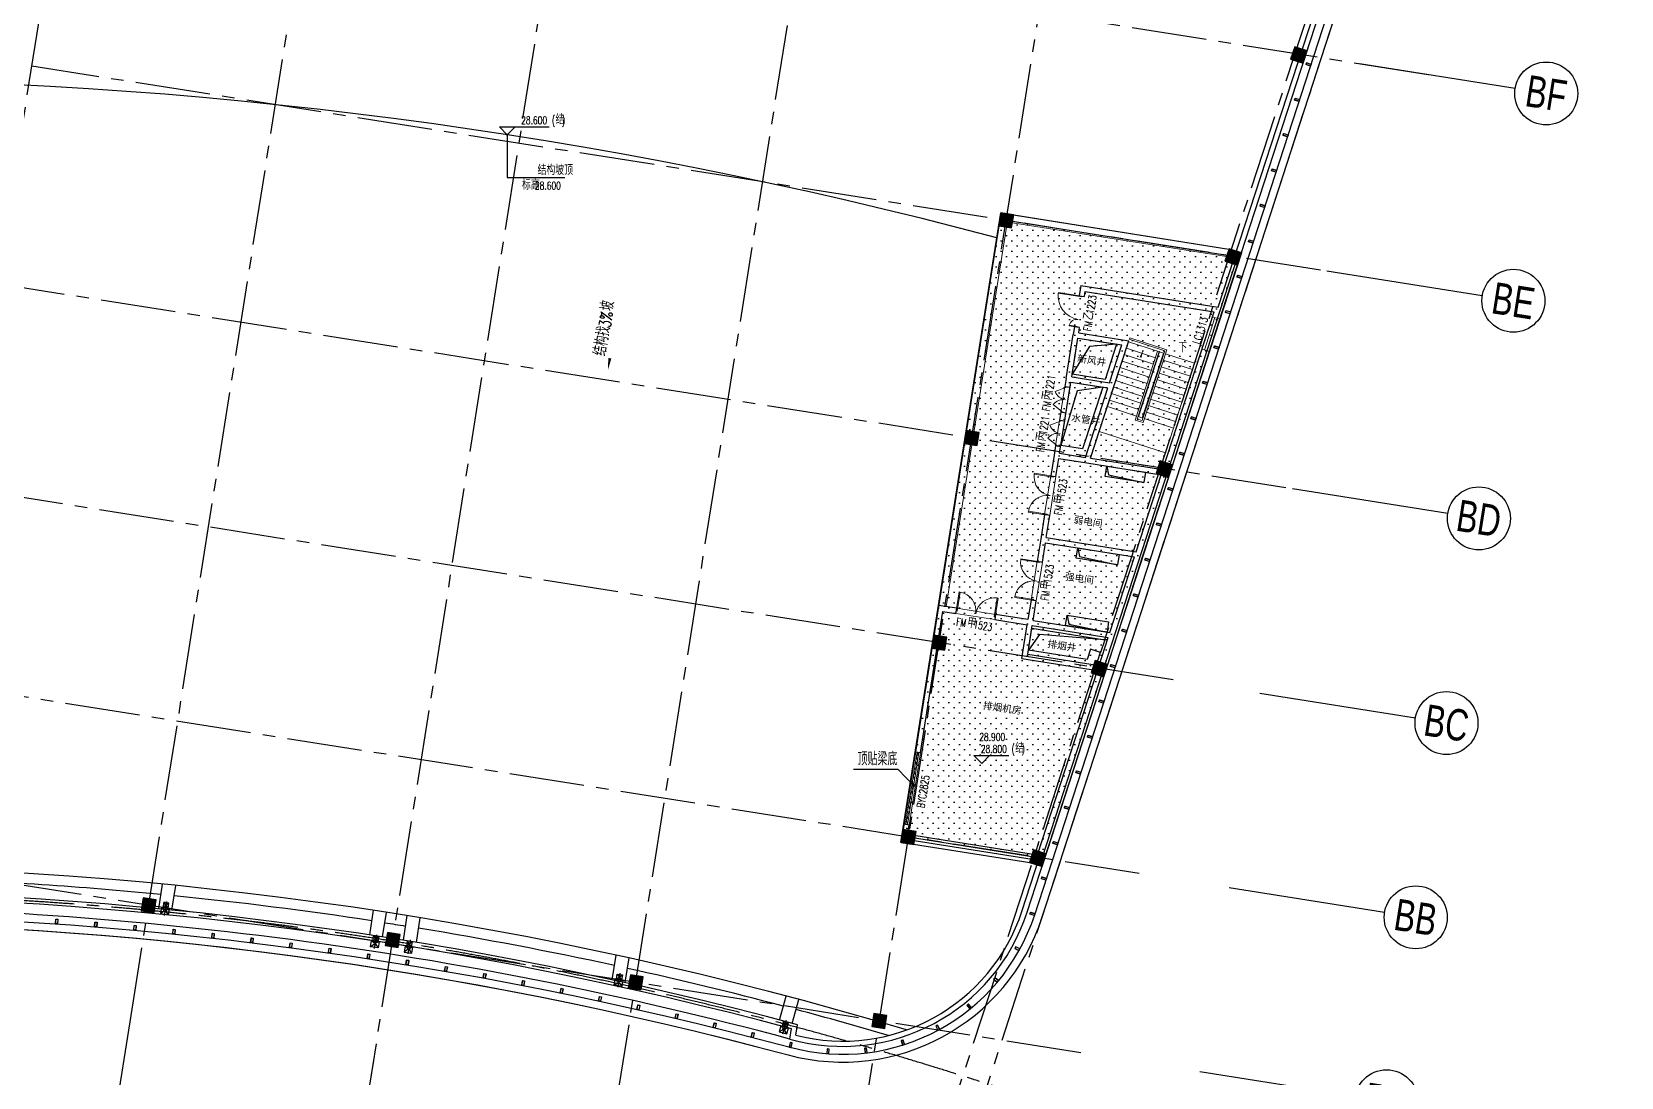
# Model space of a CAD drawing. Extents: x 162590 to 1345090, y -237084 to 1504616.
# Drawn here: x 1229684 to 1290266, y 117606 to 157463 of the extents above; entities that cross this region are included whole.
import ezdxf
from ezdxf.enums import TextEntityAlignment as Align

# ---------------------------------------------------------------- set-up
doc = ezdxf.new("R2010")
doc.units = 0
doc.linetypes.add('CENTER2', pattern=[28.575, 19.05, -3.175, 3.175, -3.175])
doc.layers.get('0').update_dxf_attribs({"color": 8})
doc.layers.get('Defpoints').update_dxf_attribs({"color": 8})
for name, color, linetype in [('#幕墙线-平面', 8, 'Continuous'), ('#标注', 8, 'Continuous'), ('#轴线', 8, 'CENTER2'), ('A-FLOR', 8, 'Continuous'), ('A-FLOR-PIPE', 8, 'Continuous'), ('A-FLOR-SPCL', 8, 'Continuous'), ('A-FLOR-UNDR', 8, 'Continuous'), ('A-Hole', 8, 'Continuous'), ('A-ROOF', 8, 'Continuous'), ('COLUMN', 8, 'Continuous'), ('DIM_LEAD', 8, 'Continuous'), ('DOOR_FIRE_TEXT', 8, 'Continuous'), ('PUB_HATCH', 8, 'Continuous'), ('WALL', 8, 'Continuous'), ('WINDOW_TEXT', 8, 'Continuous'), ('xx', 8, 'Continuous'), ('建-填充', 8, 'Continuous'), ('数据中心-平面图+剖面图-20230806$0$DIM_ELEV', 8, 'Continuous'), ('数据中心-平面图+剖面图-20230806$0$PUB_TEXT', 8, 'Continuous')]:
    doc.layers.add(name, color=color, linetype=linetype)
for name, color, linetype, lineweight in [('DIM_SYMB', 8, 'Continuous', 5), ('DOOR_FIRE', 8, 'Continuous', 13), ('PUB_TEXT', 8, 'Continuous', 5), ('STAIR', 8, 'Continuous', 9), ('WINDOW', 8, 'Continuous', 13)]:
    doc.layers.add(name, color=color, linetype=linetype, lineweight=lineweight)
doc.styles.add('_TCH_DIM', font='SIMPLEX', dxfattribs={"bigfont": 'GBCBIG'})
doc.styles.add('_TCH_WINDOW', font='SIMPLEX', dxfattribs={"height": 3.5, "bigfont": 'GBCBIG'})
doc.styles.add('JHZX', font='jrs.shx', dxfattribs={"width": 0.6, "bigfont": 'jhz.shx'})
doc.styles.get("Standard").update_dxf_attribs({"font": 'arial.ttf'})
doc.styles.add('数据中心-平面图+剖面图-20230806$0$_TCH_DIM', font='SIMPLEX', dxfattribs={"bigfont": 'GBCBIG'})
doc.dimstyles.new('JZBZ-300', dxfattribs={"dimscale": 300, "dimtxt": 3, "dimasz": 1.5, "dimexe": 1, "dimexo": 1, "dimgap": 0.5, "dimtad": 1, "dimdec": 0, "dimdsep": 46, "dimtxsty": 'JHZX', "dimblk1": 'ARCHTICK', "dimblk2": 'ARCHTICK', "dimsah": 1, "dimcen": 0, "dimclrd": 1, "dimclre": 1, "dimclrt": 2, "dimadec": 3, "dimazin": 2, "dimtfac": 1, "dimtdec": 0, "dimtix": 1, "dimtmove": 0, "dimatfit": 3, "dimfxl": 1, "dimtolj": 1, "dimlwd": -1, "dimlwe": -1, "dimarcsym": 1})

# ---------------------------------------------------------------- blocks, each defined once
blk = doc.blocks.new('ysd-w')
at = {"layer": 'A-FLOR-PIPE'}
blk.add_circle((0, 190), 50, dxfattribs=at)
at = {"layer": 'A-FLOR-SPCL'}
for p, q in [((-150, 340), (-35, 225)), ((-150, 100), (-43, 164)), ((35, 225), (150, 340)), ((150, 100), (43, 164))]:
    blk.add_line(p, q, dxfattribs=at)
at = {"layer": 'A-FLOR-SPCL', "ltscale": 0.2}
for p, q in [((-100, 100), (100, -100)), ((-100, -100), (100, 100)), ((0, -150), (0, 390))]:
    blk.add_line(p, q, dxfattribs=at)
at = {"layer": 'A-FLOR-SPCL'}
for points in [[(-150, 100), (150, 100), (150, 340), (-150, 340)], [(-100, -100), (100, -100), (100, 100), (-100, 100)]]:
    blk.add_lwpolyline(points, close=True, dxfattribs=at)
blk = doc.blocks.new('rain-4F')
at = {"layer": 'A-FLOR-PIPE'}
for p, q in [((14346, 148107), (14495, 149047)), ((14844, 148058), (14993, 148998)), ((22389, 147109), (22537, 148049)), ((22882, 147031), (23031, 147969)), ((23673, 146905), (23821, 147844)), ((24166, 146827), (24315, 147767)), ((31635, 145398), (31784, 146338)), ((32124, 145291), (32273, 146231)), ((38013, 143863), (38258, 144781)), ((38496, 143734), (38741, 144652))]:
    blk.add_line(p, q, dxfattribs=at)
for centre, radius, start, end in [((0, 0), 179750, 75.07659, 104.92341), ((0, 0), 149750, 73.37159, 106.52604), ((0, 0), 149350, 84.4548, 87.94903), ((0, 0), 149350, 81.34527, 84.26265), ((56238, 355074), 210150, 260.89094, 261.10906), ((0, 0), 149350, 77.73735, 80.65473), ((0, 0), 149350, 75.19847, 77.5452), ((0, 0), 149350, 73.60357, 75.00665)]:
    blk.add_arc(centre, radius, start, end, dxfattribs=at)
at = {"layer": 'DIM_LEAD'}
for p, q in [((27631, 177614), (27631, 175982)), ((27631, 175982), (29831, 175982))]:
    blk.add_line(p, q, dxfattribs=at)
at = {"layer": 'DIM_LEAD', "const_width": 40}
blk.add_lwpolyline([(27631, 177634, 1), (27631, 177594, 1)], format="xyb", close=True, dxfattribs=at)
at = {"layer": 'DIM_SYMB'}
blk.add_lwpolyline([(31946, 171656, 0, 0, 0), (31471, 168653, 0, 120, 0), (31541, 169098, 0, 0, 0)], format="xyseb", dxfattribs=at)
at = {"layer": '数据中心-平面图+剖面图-20230806$0$DIM_ELEV'}
for p, q in [((27631, 177614), (27331, 177914)), ((27331, 177914), (29231, 177914)), ((27631, 177614), (27931, 177914))]:
    blk.add_line(p, q, dxfattribs=at)
at = {"layer": 'A-FLOR-PIPE'}
for p, rotation in [((14620, 148238), 170.9999999998832), ((23904, 146768), 170.9999999999916), ((38229, 143702), 165.1022248236155)]:
    blk.add_blockref('ysd-w', p, dxfattribs=dict(at, rotation=rotation))
at = {"layer": 'A-FLOR-PIPE', "xscale": -1.000000000000002, "rotation": 171.0000000001265}
for p in [(22620, 146971), (31904, 145501)]:
    blk.add_blockref('ysd-w', p, dxfattribs=at)
at = {"layer": 'PUB_TEXT', "style": '_TCH_DIM'}
for s, p in [('结构坡顶', (28787, 176087)), ('标高', (28194, 175527))]:
    blk.add_text(s, height=337.6, dxfattribs=at).set_placement(p)
at = {"layer": 'PUB_TEXT', "style": '_TCH_DIM', "width": 0.705882}
blk.add_text('28.600', height=297.5, dxfattribs=at).set_placement((28686, 175527))
at = {"layer": 'PUB_TEXT', "style": '_TCH_DIM'}
for s, height, p in [('坡', 506, (31663, 170874)), ('结构找', 506.4, (31391, 169159))]:
    blk.add_text(s, height=height, rotation=81, dxfattribs=at).set_placement(p)
at = {"layer": 'PUB_TEXT', "style": '_TCH_DIM', "width": 0.705882}
blk.add_text('3%', height=446.2, rotation=81, dxfattribs=at).set_placement((31564, 170251))
at = {"layer": '数据中心-平面图+剖面图-20230806$0$PUB_TEXT', "style": '数据中心-平面图+剖面图-20230806$0$_TCH_DIM', "width": 0.705882}
for s, height, p in [('28.600', 297.5, (28161, 178019)), ('(', 298, (29331, 178019)), (')', 298, (29716, 178019))]:
    blk.add_text(s, height=height, dxfattribs=at).set_placement(p)
at = {"layer": '数据中心-平面图+剖面图-20230806$0$PUB_TEXT', "style": '数据中心-平面图+剖面图-20230806$0$_TCH_DIM'}
blk.add_text('结', height=338, dxfattribs=at).set_placement((29471, 178019))
blk = doc.blocks.new('Hole-2F')
at = {"layer": 'A-Hole'}
for points in [[(49162, 168484), (49381, 169866), (50858, 169632), (50420, 168284), (49162, 168484)], [(50858, 169632), (49822, 169541), (49162, 168484)], [(50327, 167995), (49353, 167848), (48732, 165768)], [(50481, 164984), (50546, 164647), (51900, 164355)], [(49380, 161868), (49445, 161531), (50897, 161223)], [(49738, 157610), (47496, 157965), (47629, 158804), (50404, 158365), (50246, 157876), (49865, 158000), (49738, 157610)], [(48973, 159300), (49039, 158963), (50491, 158655)], [(50404, 158365), (47917, 158569), (47496, 157965)]]:
    blk.add_lwpolyline(points, dxfattribs=at)
for points in [[(50327, 167995), (49560, 165636), (48732, 165768), (49115, 168187)], [(50481, 164984), (51962, 164750), (51900, 164355), (50418, 164589)], [(49380, 161868), (50960, 161618), (50897, 161223), (49317, 161473)], [(48973, 159300), (50553, 159050), (50491, 158655), (48910, 158905)]]:
    blk.add_lwpolyline(points, close=True, dxfattribs=at)
blk = doc.blocks.new('$DorLib2D$00000225')
for p, q in [((0.475, -0.001), (0.475, 0.752)), ((0.475, 0.752), (0.5, 0.752)), ((0.5, -0.001), (0.5, 0.752)), ((-0.5, 0), (-0.5, 0.252)), ((-0.475, 0.252), (-0.5, 0.252)), ((-0.475, 0), (-0.475, 0.252)), ((-0.475, 0), (-0.5, 0)), ((0.475, -0.001), (0.5, -0.001))]:
    blk.add_line(p, q)
for centre, radius, start, end in [((0.505, -0.002), 0.755, 92.2493, 179.7238), ((-0.501, 0.003), 0.251, 359.7899, 84.0974)]:
    blk.add_arc(centre, radius, start, end)
blk = doc.blocks.new('$DorLib2D$00000002')
for p, q in [((-0.5, 0), (-0.5, 0.4875)), ((-0.475, 0.4875), (-0.5, 0.4875)), ((-0.475, 0), (-0.475, 0.4875)), ((0.475, 0), (0.475, 0.4875)), ((0.475, 0.4875), (0.5, 0.4875)), ((0.5, 0), (0.5, 0.4875)), ((-0.5, 0), (-0.475, 0)), ((0.5, 0), (0.475, 0))]:
    blk.add_line(p, q)
for centre, start, end in [((-0.4875, 0), 0, 88.53072), ((0.4875, 0), 91.46928, 180)]:
    blk.add_arc(centre, 0.4875, start, end)
blk = doc.blocks.new('$DorLib2D$00000231')
for p, q in [((-0.5, 0), (-0.25, 0.433)), ((0.5, 0), (0.25, 0.433))]:
    blk.add_line(p, q)
for centre, start, end in [((-0.5, 0), 0, 60), ((0.5, 0), 120, 180)]:
    blk.add_arc(centre, 0.5, start, end)
blk = doc.blocks.new('$WINLIB2D$00000039')
for points in [[(-0.5, 0.5), (-0.5, -0.5)], [(0.5, 0.5), (-0.5, 0.5)], [(0.5, -0.5), (0.5, 0.5)], [(-0.5, 0.167), (0.5, 0.167)], [(-0.452, -0.167), (-0.5, 0.084)], [(-0.384, -0.167), (-0.448, 0.167)], [(-0.316, -0.167), (-0.38, 0.167)], [(-0.248, -0.167), (-0.312, 0.167)], [(-0.18, -0.167), (-0.244, 0.167)], [(-0.112, -0.167), (-0.176, 0.167)], [(-0.044, -0.167), (-0.108, 0.167)], [(0.024, -0.167), (-0.04, 0.167)], [(0.092, -0.167), (0.028, 0.167)], [(0.16, -0.167), (0.096, 0.167)], [(0.228, -0.167), (0.164, 0.167)], [(0.296, -0.167), (0.232, 0.167)], [(0.364, -0.167), (0.3, 0.167)], [(0.432, -0.167), (0.368, 0.167)], [(0.5, -0.167), (0.436, 0.167)], [(-0.5, -0.167), (0.5, -0.167)], [(0.5, -0.5), (-0.5, -0.5)]]:
    blk.add_lwpolyline(points)
blk = doc.blocks.new('_FZH')
blk.add_lwpolyline([(-0.5, -0.5), (0.5, -0.5), (0.5, 0.5), (-0.5, 0.5)], close=True)
at = {"layer": 'PUB_HATCH'}
blk.add_solid([(-0.5, -0.5), (0.5, -0.5), (-0.5, 0.5), (0.5, 0.5)], dxfattribs=at)
blk = doc.blocks.new('A$C804a9547')
at = {"layer": 'COLUMN'}
for p, xscale, yscale, zscale, rotation in [((68057, -22142), 500.000000000047, 500.000000000047, 500.000000000047, 342.0000000000103), ((56900, -28451), 499.9999999999454, 499.9999999999454, 499.9999999999454, 80.99999999998613), ((65554, -29845), 500.000000000047, 500.000000000047, 500.000000000047, 342.0000000000103), ((55586, -36747), 499.9999999999454, 499.9999999999454, 499.9999999999454, 80.99999999998613), ((62926, -37934), 500.000000000047, 500.000000000047, 500.000000000047, 342.0000000000103), ((54350, -44550), 499.9999999999454, 499.9999999999454, 499.9999999999454, 80.99999999998613), ((60454, -45541), 500.000000000047, 500.000000000047, 500.000000000047, 342.0000000000103), ((53177, -51958), 499.9999999999454, 499.9999999999454, 499.9999999999454, 80.99999999998613), ((58107, -52763), 500.000000000047, 500.000000000047, 500.000000000047, 342.0000000000103), ((24213, -54559), 499.9999999999454, 499.9999999999454, 499.9999999999454, 80.99999999998613), ((33521, -55881), 499.9999999999454, 499.9999999999454, 499.9999999999454, 80.99999999998613), ((42782, -57500), 499.9999999999454, 499.9999999999454, 499.9999999999454, 80.99999999998613), ((52066, -58970), 499.9999999999454, 499.9999999999454, 499.9999999999454, 80.99999999998613)]:
    blk.add_blockref('_FZH', p, dxfattribs=dict(at, xscale=xscale, yscale=yscale, zscale=zscale, rotation=rotation))
blk = doc.blocks.new('$WINLIB2D$00000001')
for points in [[(-0.5, 0.5), (-0.5, -0.5)], [(-0.5, 0.5), (0.5, 0.5)], [(0.5, -0.5), (0.5, 0.5)], [(0.5, 0.167), (-0.5, 0.167)], [(0.5, -0.167), (-0.5, -0.167)], [(-0.5, -0.5), (0.5, -0.5)]]:
    blk.add_lwpolyline(points)
blk = doc.blocks.new('grtgdgs')
at = {"layer": '建-填充'}
h = blk.add_hatch(dxfattribs=at)
h.set_pattern_fill('沙地', color=256, scale=200)
h.set_pattern_definition([(0, (-2141962.1, 1645296.98), (200, 200), [0, -400])])
h.paths.add_polyline_path([(41013, 2291), (46349, 1446), (53795, 24363), (44736, 25798)])
at = {"layer": 'A-FLOR'}
blk.add_lwpolyline([(41013, 2291), (46349, 1446), (53795, 24363), (44736, 25798)], close=True, dxfattribs=at)
at = {"layer": 'A-FLOR-UNDR'}
blk.add_arc((-1665, -148591), 148200, 74.98187, 90, dxfattribs=at)
at = {"layer": 'A-ROOF'}
blk.add_lwpolyline([(40974, 2044), (44776, 26044), (53473, 24667), (53477, 24679), (53953, 24524), (46370, 1189), (40974, 2044)], close=True, dxfattribs=at)
at = {"layer": 'DIM_LEAD'}
for p, q in [((40868, 4824), (39160, 4824)), ((41454, 4218), (40868, 4824))]:
    blk.add_line(p, q, dxfattribs=at)
at = {"layer": 'DIM_LEAD', "const_width": 60}
blk.add_lwpolyline([(41475, 4197, 1), (41433, 4240, 1)], format="xyb", close=True, dxfattribs=at)
at = {"layer": 'DIM_SYMB', "elevation": -1683}
blk.add_lwpolyline([(51610, 20633, 0, 0, 0), (50612, 17561, 0, 0, 0), (49281, 17994, 0, 0, 0), (50199, 20818, 0, 80, 0), (50106, 20533, 0, 0, 0)], format="xyseb", dxfattribs=at)
at = {"layer": 'DOOR_FIRE'}
for p, q in [((47065, 18443), (47221, 19430)), ((47262, 18411), (47419, 19399)), ((46861, 17159), (47018, 18146)), ((47059, 17127), (47215, 18115)), ((46447, 14541), (46681, 16023)), ((46644, 14510), (46879, 15992)), ((45930, 11282), (46165, 12764)), ((46128, 11251), (46363, 12732)), ((43097, 10971), (44579, 10737)), ((43066, 10774), (44547, 10539))]:
    blk.add_line(p, q, dxfattribs=at)
at = {"layer": 'STAIR'}
for p, q in [((42406, 11081), (44697, 25551)), ((42702, 11034), (44994, 25504)), ((53379, 24378), (45223, 25670)), ((53473, 24667), (45269, 25966)), ((49675, 21230), (49694, 21287)), ((51026, 20792), (49675, 21230)), ((51101, 20830), (49694, 21287)), ((49644, 21135), (48841, 18662)), ((50596, 20279), (49484, 20641)), ((50677, 20526), (49564, 20888)), ((50757, 20774), (49644, 21135)), ((50757, 20774), (49904, 18149)), ((50814, 20755), (49980, 18187)), ((50833, 20749), (50030, 18276)), ((50160, 18129), (51026, 20792)), ((50172, 18230), (50976, 20703)), ((50199, 18053), (51101, 20830)), ((50814, 20755), (50757, 20774)), ((50814, 20755), (50757, 20774)), ((50833, 20749), (50814, 20755)), ((50833, 20749), (50976, 20703)), ((50976, 20703), (50995, 20696)), ((51052, 20678), (52165, 20316)), ((50436, 19785), (49323, 20146)), ((50516, 20032), (49403, 20393)), ((50592, 20007), (50573, 20013)), ((50672, 20254), (50653, 20261)), ((50753, 20502), (50734, 20508)), ((50815, 20208), (50834, 20202)), ((50891, 20183), (52004, 19822)), ((50895, 20455), (50914, 20449)), ((50972, 20431), (52084, 20069)), ((51361, 17844), (52165, 20316)), ((50195, 19043), (49082, 19404)), ((50275, 19290), (49162, 19652)), ((50355, 19537), (49243, 19899)), ((50431, 19513), (50412, 19519)), ((50512, 19760), (50493, 19766)), ((50574, 19466), (50593, 19460)), ((50650, 19441), (51763, 19080)), ((50654, 19713), (50673, 19707)), ((50731, 19689), (51843, 19327)), ((50735, 19961), (50754, 19955)), ((50811, 19936), (51924, 19574)), ((52221, 19518), (52324, 19835)), ((50034, 18548), (48921, 18910)), ((50114, 18795), (49002, 19157)), ((50271, 19018), (50252, 19024)), ((50351, 19265), (50332, 19271)), ((50413, 18972), (50432, 18965)), ((50489, 18947), (51602, 18585)), ((50494, 19219), (50513, 19213)), ((50570, 19194), (51683, 18833)), ((48841, 18662), (48532, 17711)), ((49954, 18301), (48841, 18662)), ((49954, 18301), (48841, 18662)), ((49980, 18187), (50160, 18129)), ((50030, 18276), (50011, 18282)), ((50191, 18224), (50011, 18282)), ((50110, 18523), (50091, 18530)), ((50190, 18771), (50171, 18777)), ((50172, 18230), (50191, 18224)), ((50248, 18205), (51361, 17844)), ((51361, 17844), (50248, 18205)), ((50253, 18477), (50272, 18471)), ((50329, 18452), (51442, 18091)), ((50333, 18724), (50352, 18718)), ((50409, 18700), (51522, 18338)), ((48532, 17711), (51052, 16893)), ((49904, 18149), (50199, 18053)), ((51052, 16893), (51361, 17844))]:
    blk.add_line(p, q, dxfattribs=at)
at = {"layer": 'WALL'}
for p, q in [((53069, 22453), (58330, 38645)), ((53233, 22310), (58520, 38583)), ((47831, 23282), (47769, 22887)), ((47831, 23282), (53069, 22453)), ((47966, 22856), (47997, 23054)), ((47997, 23054), (52907, 22276)), ((47769, 22887), (47966, 22856)), ((50951, 16258), (52907, 22276)), ((51215, 16099), (53233, 22310)), ((47268, 19727), (47534, 21406)), ((47481, 19794), (47716, 21276)), ((47581, 21702), (47534, 21406)), ((47778, 21671), (47581, 21702)), ((47716, 21276), (49393, 21010)), ((47747, 21473), (47778, 21671)), ((47747, 21473), (49656, 21171)), ((48924, 19566), (49393, 21010)), ((49088, 19423), (49656, 21171)), ((47268, 19727), (47221, 19430)), ((47221, 19430), (47419, 19399)), ((47419, 19399), (47450, 19597)), ((47450, 19597), (48861, 19373)), ((47481, 19794), (48924, 19566)), ((48201, 16693), (49088, 19423)), ((48001, 16725), (48861, 19373)), ((47065, 18443), (47018, 18146)), ((47262, 18411), (47065, 18443)), ((47215, 18115), (47262, 18411)), ((47018, 18146), (47215, 18115)), ((46861, 17159), (46806, 16813)), ((47059, 17127), (46861, 17159)), ((47020, 16881), (47059, 17127)), ((46806, 16813), (46681, 16023)), ((46879, 15992), (46988, 16683)), ((46988, 16683), (48054, 16514)), ((47020, 16881), (48001, 16725)), ((48054, 16514), (50889, 16065)), ((48201, 16693), (50951, 16258)), ((46681, 16023), (46879, 15992)), ((49934, 13128), (50889, 16065)), ((50198, 12970), (51215, 16099)), ((46447, 14541), (46298, 13603)), ((46644, 14510), (46447, 14541)), ((46511, 13671), (46644, 14510)), ((46298, 13603), (46165, 12764)), ((46363, 12732), (46480, 13473)), ((46480, 13473), (49872, 12936)), ((46511, 13671), (49934, 13128)), ((46165, 12764), (46363, 12732)), ((48933, 10047), (49872, 12936)), ((49197, 9888), (50198, 12970)), ((42406, 11081), (41522, 5501)), ((43097, 10971), (42406, 11081)), ((43066, 10774), (43097, 10971)), ((45930, 11282), (45813, 10541)), ((46128, 11251), (45930, 11282)), ((46011, 10510), (46128, 11251)), ((41719, 5469), (42572, 10852)), ((42572, 10852), (43066, 10774)), ((44579, 10737), (44547, 10539)), ((44547, 10539), (45782, 10344)), ((45813, 10541), (44579, 10737)), ((45578, 9060), (45782, 10344)), ((45807, 9226), (45979, 10312)), ((45979, 10312), (48871, 9855)), ((46011, 10510), (48933, 10047)), ((48526, 8795), (48871, 9855)), ((48790, 8636), (49197, 9888)), ((45807, 9226), (48526, 8795)), ((45578, 9060), (48464, 8603)), ((46180, 1573), (48464, 8603)), ((46444, 1415), (48790, 8636)), ((41522, 5501), (41719, 5469)), ((41084, 2735), (40998, 2192)), ((41281, 2704), (41084, 2735)), ((41227, 2358), (41281, 2704)), ((40998, 2192), (46217, 1365)), ((41227, 2358), (46180, 1573)), ((45593, -555), (46217, 1365)), ((45784, -617), (46444, 1415)), ((36737, -5452), (36800, -5055)), ((36963, -5306), (37026, -4909))]:
    blk.add_line(p, q, dxfattribs=at)
for centre, radius, start, end in [((-1665, -148591), 148800, 74.92879, 104.9577), ((-1665, -148591), 148600, 74.99813, 104.88822), ((38746, 1670), 7200, 255.6625, 342), ((38746, 1670), 7400, 254.25012, 342)]:
    blk.add_arc(centre, radius, start, end, dxfattribs=at)
at = {"layer": 'xx'}
blk.add_lwpolyline([(55827, 55257, 0.137737), (-58690, 55388, 0.424891), (-64158, 45251), (-49491, -707, 0.400347), (-39802, -6003, -0.131772), (36668, -6055, 0.399227), (46354, -802), (61264, 45085, 0.425761)], format="xyb", close=True, dxfattribs=at)
at = {"layer": '数据中心-平面图+剖面图-20230806$0$DIM_ELEV'}
for p, q in [((44049, 5055), (43749, 5355)), ((43749, 5355), (45086, 5355)), ((44049, 5055), (44349, 5355))]:
    blk.add_line(p, q, dxfattribs=at)
at = {"ltscale": 300}
blk.add_blockref('A$C804a9547', (-11916, 54209), dxfattribs=at)
at = {"layer": 'A-FLOR-PIPE'}
blk.add_blockref('rain-4F', (-1665, -148591), dxfattribs=at)
at = {"layer": 'A-Hole'}
blk.add_blockref('Hole-2F', (-1665, -148591), dxfattribs=at)
at = {"layer": 'DOOR_FIRE', "zscale": 200}
for name, p, xscale, yscale, rotation in [('$DorLib2D$00000225', (47773, 22279), 1200, 1200, 80.99999999996295), ('$DorLib2D$00000231', (47242, 18921), -999.9999999999995, 1000, 80.99999999998349), ('$DorLib2D$00000231', (47038, 17637), -999.9999999999995, 1000, 80.99999999998349), ('$DorLib2D$00000002', (46663, 15267), 1500, 1500, 80.99999999997397), ('$DorLib2D$00000002', (46147, 12007), 1500.000000000001, 1500.000000000001, 80.99999999998401), ('$DorLib2D$00000002', (43822, 10755), 1500, 1500, 350.9999999999695)]:
    blk.add_blockref(name, p, dxfattribs=dict(at, xscale=xscale, yscale=yscale, rotation=rotation))
at = {"layer": 'WINDOW'}
ref = blk.add_blockref('$WINLIB2D$00000001', (52787, 21421), dxfattribs=dict(at, xscale=-1300, yscale=300, zscale=-1300, rotation=71.99999999999352))
ref.add_attrib('A', 'LC1313', (52358, 21014), dxfattribs={"layer": 'WINDOW_TEXT', "height": 297.5, "rotation": 72, "style": '_TCH_WINDOW', "width": 0.705882})
ref = blk.add_blockref('$WINLIB2D$00000039', (41402, 4102), dxfattribs=dict(at, xscale=-2800, yscale=200, zscale=-2800, rotation=80.99999999997182))
ref.add_attrib('A', 'BYC2825', (41867, 3340), dxfattribs={"layer": 'WINDOW_TEXT', "height": 297.5, "rotation": 81, "style": '_TCH_WINDOW', "width": 0.705882})
at = {"layer": 'DOOR_FIRE_TEXT', "style": '_TCH_WINDOW', "width": 0.705882}
for s, rotation, p in [('1223', 81, (48319, 22175)), ('FM', 81, (48215, 21518)), ('1221', 81, (46750, 19128)), ('FM', 81, (46645, 18470)), ('1221', 81, (46524, 17567)), ('FM', 81, (46420, 16909)), ('1523', 81, (47208, 15163)), ('FM', 81, (47104, 14505)), ('1523', 81, (46692, 11903)), ('FM', 81, (46588, 11246)), ('FM', 351, (43061, 10314)), ('1523', 351, (43718, 10210))]:
    blk.add_text(s, height=297.5, rotation=rotation, dxfattribs=at).set_placement(p)
at = {"layer": 'DOOR_FIRE_TEXT', "style": '_TCH_WINDOW'}
for s, rotation, p in [('乙', 81, (48280, 21933)), ('丙', 81, (46711, 18885)), ('丙', 81, (46485, 17324)), ('甲', 81, (47170, 14920)), ('甲', 81, (46653, 11661)), ('甲', 351, (43476, 10248))]:
    blk.add_text(s, height=338, rotation=rotation, dxfattribs=at).set_placement(p)
at = {"layer": 'PUB_TEXT'}
for s, p in [('新风井', (47678, 20373)), ('水管井', (47451, 18119)), ('弱电间', (47538, 14225)), ('强电间', (47206, 12061)), ('排烟井', (46539, 9493)), ('排烟机房', (44084, 7147))]:
    blk.add_text(s, height=264.3, rotation=351.65865, dxfattribs=at).set_placement(p)
at = {"layer": 'PUB_TEXT', "style": '_TCH_DIM'}
for s, height, p in [('下', 338, (51548, 20733)), ('顶贴梁底', 506.4, (39317, 4982))]:
    blk.add_text(s, height=height, dxfattribs=at).set_placement(p)
at = {"layer": '数据中心-平面图+剖面图-20230806$0$PUB_TEXT', "style": '数据中心-平面图+剖面图-20230806$0$_TCH_DIM', "width": 0.705882}
for s, height, p in [('28.900', 297.5, (43956, 5915)), ('28.800', 297.5, (44016, 5460)), ('(', 298, (45186, 5460)), (')', 298, (45572, 5460))]:
    blk.add_text(s, height=height, dxfattribs=at).set_placement(p)
at = {"layer": '数据中心-平面图+剖面图-20230806$0$PUB_TEXT', "style": '数据中心-平面图+剖面图-20230806$0$_TCH_DIM'}
blk.add_text('结', height=338, dxfattribs=at).set_placement((45326, 5460))
blk = doc.blocks.new('*U49')
blk.add_line((0, -20), (0, 0))
blk.add_circle((0, -24), 4)
at = {"style": 'JHZX', "width": 0.75}
blk.add_attdef('AXES', text='', height=4, dxfattribs=at).set_placement((0, -24), align=Align.MIDDLE_CENTER)
blk = doc.blocks.new('*U48')
blk.add_line((20, 0), (0, 0))
blk.add_circle((24, 0), 4)
at = {"style": 'JHZX', "width": 0.75}
blk.add_attdef('AXES', text='', height=4, dxfattribs=at).set_placement((24, 0), align=Align.MIDDLE_CENTER)
blk = doc.blocks.new('_ARCHTICK')
at = {"color": 0, "linetype": 'ByBlock', "const_width": 0.15}
blk.add_lwpolyline([(-0.5, -0.5), (0.5, 0.5)], dxfattribs=at)
blk = doc.blocks.new('*D1892')
at = {"layer": '#标注', "color": 8, "ltscale": 300, "transparency": 16777216}
for p, q in [((1288530, 186296), (1290059, 191004)), ((1126692, 176398), (1124600, 180884))]:
    blk.add_line(p, q, dxfattribs=at)
blk.add_arc((1220175, -24078), 225850, 72, 115, dxfattribs=at)
at = {"layer": 'Defpoints', "color": 0, "ltscale": 300, "transparency": 16777216}
for p in [(1234619, 201310), (1288437, 186011), (1126819, 176126), (1220175, -24078)]:
    blk.add_point(p, dxfattribs=at)
at = {"layer": '#标注', "color": 8, "ltscale": 300, "transparency": 16777216, "xscale": 450, "yscale": 450, "zscale": 450}
for p, rotation in [((1289967, 190718), 341.9999999957651), ((1124727, 180612), 205.0000000052078)]:
    blk.add_blockref('_ARCHTICK', p, dxfattribs=dict(at, rotation=rotation))
at = {"layer": '#标注', "color": 8, "ltscale": 300, "transparency": 16777216, "insert": (1206351, 201950), "char_height": 900, "attachment_point": 5, "rotation": 3.5, "style": 'JHZX'}
blk.add_mtext('\\A1;43°', dxfattribs=at)
blk = doc.blocks.new('*D1893')
at = {"layer": '#标注', "color": 8, "ltscale": 300, "transparency": 16777216}
for p, q in [((1254778, 194399), (1255365, 198103)), ((1288530, 186296), (1289689, 189862))]:
    blk.add_line(p, q, dxfattribs=at)
blk.add_arc((1220175, -24078), 224650, 72, 81, dxfattribs=at)
at = {"layer": 'Defpoints', "color": 0, "ltscale": 300, "transparency": 16777216}
for p in [(1254732, 194103), (1278319, 192917), (1288437, 186011), (1220175, -24078)]:
    blk.add_point(p, dxfattribs=at)
at = {"layer": '#标注', "color": 8, "ltscale": 300, "transparency": 16777216, "xscale": 450, "yscale": 450, "zscale": 450}
for p, rotation in [((1255318, 197806), 170.9999999999999), ((1289596, 189577), 341.9999999957651)]:
    blk.add_blockref('_ARCHTICK', p, dxfattribs=dict(at, rotation=rotation))
at = {"layer": '#标注', "color": 8, "ltscale": 300, "transparency": 16777216, "insert": (1272759, 194949), "char_height": 900, "attachment_point": 5, "rotation": 346.5, "style": 'JHZX'}
blk.add_mtext('\\A1;9°', dxfattribs=at)
blk = doc.blocks.new('*D1894')
at = {"layer": '#标注', "color": 8, "ltscale": 300, "transparency": 16777216}
for p, q in [((1220175, 197122), (1220175, 200872)), ((1254778, 194399), (1255365, 198103))]:
    blk.add_line(p, q, dxfattribs=at)
blk.add_arc((1220175, -24078), 224650, 81, 90, dxfattribs=at)
at = {"layer": 'Defpoints', "color": 0, "ltscale": 300, "transparency": 16777216}
for p in [(1243658, 199342), (1220175, 196822), (1254732, 194103), (1220175, -24078)]:
    blk.add_point(p, dxfattribs=at)
at = {"layer": '#标注', "color": 8, "ltscale": 300, "transparency": 16777216, "xscale": 450, "yscale": 450, "zscale": 450}
for p, rotation in [((1220175, 200572), 180.0000000000002), ((1255318, 197806), 350.9999999999999)]:
    blk.add_blockref('_ARCHTICK', p, dxfattribs=dict(at, rotation=rotation))
at = {"layer": '#标注', "color": 8, "ltscale": 300, "transparency": 16777216, "insert": (1237848, 200478), "char_height": 900, "attachment_point": 5, "rotation": 355.5, "style": 'JHZX'}
blk.add_mtext('\\A1;9°', dxfattribs=at)
blk = doc.blocks.new('*D1734')
at = {"layer": '#标注', "color": 8, "ltscale": 300, "transparency": 16777216}
for p, q in [((1288530, 186296), (1290059, 191004)), ((1126692, 176398), (1124600, 180884))]:
    blk.add_line(p, q, dxfattribs=at)
blk.add_arc((1220175, -24078), 225850, 72, 115, dxfattribs=at)
at = {"layer": 'Defpoints', "color": 0, "ltscale": 300, "transparency": 16777216}
for p in [(1234619, 201310), (1288437, 186011), (1126819, 176126), (1220175, -24078)]:
    blk.add_point(p, dxfattribs=at)
at = {"layer": '#标注', "color": 8, "ltscale": 300, "transparency": 16777216, "xscale": 450, "yscale": 450, "zscale": 450}
for p, rotation in [((1289967, 190718), 341.9999999957651), ((1124727, 180612), 205.0000000052078)]:
    blk.add_blockref('_ARCHTICK', p, dxfattribs=dict(at, rotation=rotation))
at = {"layer": '#标注', "color": 8, "ltscale": 300, "transparency": 16777216, "insert": (1206351, 201950), "char_height": 900, "attachment_point": 5, "rotation": 3.5, "style": 'JHZX'}
blk.add_mtext('\\A1;43°', dxfattribs=at)
blk = doc.blocks.new('*D1735')
at = {"layer": '#标注', "color": 8, "ltscale": 300, "transparency": 16777216}
for p, q in [((1254778, 194399), (1255365, 198103)), ((1288530, 186296), (1289689, 189862))]:
    blk.add_line(p, q, dxfattribs=at)
blk.add_arc((1220175, -24078), 224650, 72, 81, dxfattribs=at)
at = {"layer": 'Defpoints', "color": 0, "ltscale": 300, "transparency": 16777216}
for p in [(1254732, 194103), (1278319, 192917), (1288437, 186011), (1220175, -24078)]:
    blk.add_point(p, dxfattribs=at)
at = {"layer": '#标注', "color": 8, "ltscale": 300, "transparency": 16777216, "xscale": 450, "yscale": 450, "zscale": 450}
for p, rotation in [((1255318, 197806), 170.9999999999999), ((1289596, 189577), 341.9999999957651)]:
    blk.add_blockref('_ARCHTICK', p, dxfattribs=dict(at, rotation=rotation))
at = {"layer": '#标注', "color": 8, "ltscale": 300, "transparency": 16777216, "insert": (1272759, 194949), "char_height": 900, "attachment_point": 5, "rotation": 346.5, "style": 'JHZX'}
blk.add_mtext('\\A1;9°', dxfattribs=at)
blk = doc.blocks.new('*D1736')
at = {"layer": '#标注', "color": 8, "ltscale": 300, "transparency": 16777216}
for p, q in [((1220175, 197122), (1220175, 200872)), ((1254778, 194399), (1255365, 198103))]:
    blk.add_line(p, q, dxfattribs=at)
blk.add_arc((1220175, -24078), 224650, 81, 90, dxfattribs=at)
at = {"layer": 'Defpoints', "color": 0, "ltscale": 300, "transparency": 16777216}
for p in [(1243658, 199342), (1220175, 196822), (1254732, 194103), (1220175, -24078)]:
    blk.add_point(p, dxfattribs=at)
at = {"layer": '#标注', "color": 8, "ltscale": 300, "transparency": 16777216, "xscale": 450, "yscale": 450, "zscale": 450}
for p, rotation in [((1220175, 200572), 180.0000000000002), ((1255318, 197806), 350.9999999999999)]:
    blk.add_blockref('_ARCHTICK', p, dxfattribs=dict(at, rotation=rotation))
at = {"layer": '#标注', "color": 8, "ltscale": 300, "transparency": 16777216, "insert": (1237848, 200478), "char_height": 900, "attachment_point": 5, "rotation": 355.5, "style": 'JHZX'}
blk.add_mtext('\\A1;9°', dxfattribs=at)
blk = doc.blocks.new('*D1818')
at = {"layer": '#标注', "color": 8, "ltscale": 300, "transparency": 16777216}
for p, q in [((1288530, 186296), (1290059, 191004)), ((1126692, 176398), (1124600, 180884))]:
    blk.add_line(p, q, dxfattribs=at)
blk.add_arc((1220175, -24078), 225850, 72, 115, dxfattribs=at)
at = {"layer": 'Defpoints', "color": 0, "ltscale": 300, "transparency": 16777216}
for p in [(1234619, 201310), (1288437, 186011), (1126819, 176126), (1220175, -24078)]:
    blk.add_point(p, dxfattribs=at)
at = {"layer": '#标注', "color": 8, "ltscale": 300, "transparency": 16777216, "xscale": 450, "yscale": 450, "zscale": 450}
for p, rotation in [((1289967, 190718), 341.9999999957651), ((1124727, 180612), 205.0000000052078)]:
    blk.add_blockref('_ARCHTICK', p, dxfattribs=dict(at, rotation=rotation))
at = {"layer": '#标注', "color": 8, "ltscale": 300, "transparency": 16777216, "insert": (1206351, 201950), "char_height": 900, "attachment_point": 5, "rotation": 3.5, "style": 'JHZX'}
blk.add_mtext('\\A1;43°', dxfattribs=at)
blk = doc.blocks.new('*D1819')
at = {"layer": '#标注', "color": 8, "ltscale": 300, "transparency": 16777216}
for p, q in [((1254778, 194399), (1255365, 198103)), ((1288530, 186296), (1289689, 189862))]:
    blk.add_line(p, q, dxfattribs=at)
blk.add_arc((1220175, -24078), 224650, 72, 81, dxfattribs=at)
at = {"layer": 'Defpoints', "color": 0, "ltscale": 300, "transparency": 16777216}
for p in [(1254732, 194103), (1278319, 192917), (1288437, 186011), (1220175, -24078)]:
    blk.add_point(p, dxfattribs=at)
at = {"layer": '#标注', "color": 8, "ltscale": 300, "transparency": 16777216, "xscale": 450, "yscale": 450, "zscale": 450}
for p, rotation in [((1255318, 197806), 170.9999999999999), ((1289596, 189577), 341.9999999957651)]:
    blk.add_blockref('_ARCHTICK', p, dxfattribs=dict(at, rotation=rotation))
at = {"layer": '#标注', "color": 8, "ltscale": 300, "transparency": 16777216, "insert": (1272759, 194949), "char_height": 900, "attachment_point": 5, "rotation": 346.5, "style": 'JHZX'}
blk.add_mtext('\\A1;9°', dxfattribs=at)
blk = doc.blocks.new('*D1820')
at = {"layer": '#标注', "color": 8, "ltscale": 300, "transparency": 16777216}
for p, q in [((1220175, 197122), (1220175, 200872)), ((1254778, 194399), (1255365, 198103))]:
    blk.add_line(p, q, dxfattribs=at)
blk.add_arc((1220175, -24078), 224650, 81, 90, dxfattribs=at)
at = {"layer": 'Defpoints', "color": 0, "ltscale": 300, "transparency": 16777216}
for p in [(1243658, 199342), (1220175, 196822), (1254732, 194103), (1220175, -24078)]:
    blk.add_point(p, dxfattribs=at)
at = {"layer": '#标注', "color": 8, "ltscale": 300, "transparency": 16777216, "xscale": 450, "yscale": 450, "zscale": 450}
for p, rotation in [((1220175, 200572), 180.0000000000002), ((1255318, 197806), 350.9999999999999)]:
    blk.add_blockref('_ARCHTICK', p, dxfattribs=dict(at, rotation=rotation))
at = {"layer": '#标注', "color": 8, "ltscale": 300, "transparency": 16777216, "insert": (1237848, 200478), "char_height": 900, "attachment_point": 5, "rotation": 355.5, "style": 'JHZX'}
blk.add_mtext('\\A1;9°', dxfattribs=at)
blk = doc.blocks.new('LZ2')
at = {"layer": '#幕墙线-平面', "ltscale": 250}
for points in [[(-32.5, 0, 0.4142136), (-40, -7.5), (-40, -172.5, 0.4142136), (-32.5, -180), (32.5, -180, 0.4142136), (40, -172.5), (40, -7.5, 0.4142136), (32.5, 0)], [(-32.5, -6, 0.4142136), (-34, -7.5), (-34, -172.5, 0.4142136), (-32.5, -174), (32.5, -174, 0.4142136), (34, -172.5), (34, -7.5, 0.4142136), (32.5, -6)]]:
    blk.add_lwpolyline(points, format="xyb", close=True, dxfattribs=at)
blk = doc.blocks.new('lz')
at = {"layer": '#幕墙线-平面', "ltscale": 250}
for points in [[(-33, 0, -0.414214), (-40, 7), (-40, 172, -0.414214), (-33, 180), (32, 180, -0.414214), (40, 172), (40, 7, -0.414214), (32, 0)], [(-33, 6, -0.414214), (-34, 7), (-34, 172, -0.414214), (-33, 174), (32, 174, -0.414214), (34, 172), (34, 7, -0.414214), (32, 6)]]:
    blk.add_lwpolyline(points, format="xyb", close=True, dxfattribs=at)

msp = doc.modelspace()

# ---------------------------------------------------------------- linework, layer by layer
at = {"layer": '#幕墙线-平面'}
msp.add_lwpolyline([(1182127, 118533.9, -0.1316139), (1258508.5, 118457.6, 0.3992271), (1268194.6, 123710.9), (1283104.3, 169598.2, 0.4257611), (1277667.4, 179769.9, 0.1385446), (1162503, 179719.1, 0.400231), (1157682.6, 169764), (1172349.6, 123806.2, 0.4036407)], format="xyb", close=True, dxfattribs=at)
msp.add_lwpolyline([(1182047.9, 118823.3, -0.131617), (1258586.4, 118747.3, 0.3992271), (1267909.3, 123803.6), (1282819, 169690.9, 0.4257611), (1277586, 179481.2, 0.1385295), (1162596.7, 179433.8, 0.3997775), (1157968.3, 169855.4), (1172635.4, 123897.4, 0.4037081), (1182047.9, 118823.3)], format="xyb", dxfattribs=at)
at = {"layer": '#轴线', "ltscale": 150}
for p, q in [((1241700.6, 111828.2), (1254731.6, 194102.6)), ((1224148.9, 121189.1), (1235224.4, 191117.4)), ((1233433.1, 119718.6), (1244508.7, 189647)), ((1252001.7, 116777.7), (1263077.2, 186706)), ((1262695.9, 106787.6), (1288437, 186010.6)), ((1262930.9, 110746.7), (1287485.3, 186317.5)), ((1261285.9, 115307.2), (1272361.5, 185235.5)), ((1282909.8, 155823.3), (1230938.1, 164054.8)), ((1278802.2, 148374.1), (1229686.6, 156153.3)), ((1277488.1, 140077.6), (1228372.6, 147856.7)), ((1273187.1, 132760.3), (1227136.8, 140054)), ((1271888.9, 125372.4), (1219846.7, 133615.1)), ((1269667.5, 118535.8), (1220237.8, 126364.7))]:
    msp.add_line(p, q, dxfattribs=at)
msp.add_arc((1220175.2, -24077.7), 148700, 70.843988, 116.156012, dxfattribs=at)

# ---------------------------------------------------------------- block references
at = {"layer": '#标注', "xscale": 300.0000000000001, "yscale": 300.0000000000001, "rotation": 351.000000000555}
for p, values in [((1280296.2, 156237.2), {'AXES': 'BF'}), ((1279044.7, 148335.7), {'AXES': 'BE'}), ((1277730.7, 140039.1), {'AXES': 'BD'}), ((1276494.8, 132236.4), {'AXES': 'BC'}), ((1275321.6, 124828.7), {'AXES': 'BB'}), ((1274210.9, 117816.2), {'AXES': 'RA'})]:
    msp.add_blockref('*U48', p, dxfattribs=at).add_auto_attribs(values)
at = {"layer": '#标注', "xscale": 300, "yscale": 300, "zscale": 300, "rotation": 350.999948076704}
for p, values in [((1233433.1, 119718.6), {'AXES': 'B8'}), ((1242717.4, 118248.1), {'AXES': 'B9'})]:
    msp.add_blockref('*U49', p, dxfattribs=at).add_auto_attribs(values)
msp.add_blockref('grtgdgs', (1221840.3, 124512.9))
for name, p, rotation in [('lz', (1278433.8, 156194.6), 71.99999999983127), ('lz', (1277994.7, 154843.4), 71.99999999983127), ('lz', (1277556.7, 153495.4), 71.99999999983127), ('lz', (1277117.7, 152144.3), 71.99999999983127), ('lz', (1276679.7, 150796.1), 71.99999999983127), ('lz', (1276240.7, 149445.2), 71.99999999983127), ('lz', (1275802.6, 148096.9), 71.99999999983127), ('lz', (1275363.7, 146746.1), 71.99999999983127), ('lz', (1274925.6, 145397.6), 71.99999999983127), ('lz', (1274486.7, 144047), 71.99999999983127), ('lz', (1274048.6, 142698.4), 71.99999999983127), ('lz', (1273609.8, 141347.9), 71.99999999983127), ('lz', (1273171.5, 139999.1), 71.99999999983127), ('lz', (1272732.8, 138648.8), 71.99999999983127), ('lz', (1272294.5, 137299.9), 71.99999999983127), ('lz', (1271855.8, 135949.7), 71.99999999983127), ('lz', (1271417.4, 134600.6), 71.99999999983127), ('lz', (1270978.8, 133250.6), 71.99999999983127), ('lz', (1270540.4, 131901.4), 71.99999999983127), ('lz', (1270101.8, 130551.5), 71.99999999983127), ('lz', (1269663.4, 129202.1), 71.99999999983127), ('lz', (1269224.8, 127852.4), 71.99999999983127), ('lz', (1268786.3, 126502.9), 71.99999999983127), ('lz', (1268347.8, 125153.3), 71.99999999983127), ('lz', (1230627.9, 123452.4), 355.9474169227577), ('lz', (1267909.3, 123803.6), 71.99999999983127), ('lz', (1232118.1, 123339.3), 355.3684459506869), ('lz', (1233607.1, 123211.1), 354.7894749786161), ('lz', (1235094.7, 123067.8), 354.2105040065453), ('lz', (1236580.8, 122909.6), 353.6315330344745), ('lz', (1238065.2, 122736.3), 353.0525620624037), ('lz', (1239547.7, 122548), 352.4735910903329), ('lz', (1241028.3, 122344.8), 351.894620118262), ('LZ2', (1267328.8, 122464.6), 241.0523803320843), ('lz', (1242506.8, 122126.6), 351.3156491461913), ('lz', (1243983, 121893.5), 350.7366781741204), ('lz', (1245456.7, 121645.5), 350.1577072020497), ('lz', (1246927.9, 121382.6), 349.5787362299789), ('lz', (1248396.4, 121104.8), 348.9997652579081), ('lz', (1249861.9, 120812.3), 348.4207942858372), ('lz', (1251324.5, 120504.9), 347.8418233137664), ('lz', (1252783.8, 120182.8), 347.2628523416956), ('lz', (1254239.8, 119845.9), 346.6838813696248), ('LZ2', (1265469.3, 120229.5), 219.2874251199568), ('lz', (1255692.4, 119494.3), 346.104910397554), ('lz', (1257141.3, 119128.1), 345.5259394254833), ('LZ2', (1258586.4, 118747.3), 166.1006154244716), ('LZ2', (1262913.6, 118843.2), 197.5224699078292), ('LZ2', (1260026.1, 118503.5), 175.7575146957018)]:
    msp.add_blockref(name, p, dxfattribs=dict(rotation=rotation))
at = {"xscale": -1}
for p, rotation in [((1266505.1, 121258), 50.23677444826233), ((1264257.2, 119414.5), 28.4735488965369), ((1261485.9, 118535.8), 6.7103233448114)]:
    msp.add_blockref('lz', p, dxfattribs=dict(at, rotation=rotation))

# ---------------------------------------------------------------- dimensions: what is measured, and where the dimension line sits
at = {"layer": '#标注', "ltscale": 300}
for base, p1, p2, picture, middle in [((1234618.7, 201309.9), (1288437, 186010.6), (1126818.8, 176125.6), '*D1892', (1206350.7, 201949.9)), ((1234618.7, 201309.9), (1288437, 186010.6), (1126818.8, 176125.6), '*D1734', (1206350.7, 201949.9)), ((1234618.7, 201309.9), (1288437, 186010.6), (1126818.8, 176125.6), '*D1818', (1206350.7, 201949.9)), ((1243657.5, 199341.6), (1254731.6, 194102.6), (1220175.2, 196822.3), '*D1894', (1237848.1, 200477.9)), ((1243657.5, 199341.6), (1254731.6, 194102.6), (1220175.2, 196822.3), '*D1736', (1237848.1, 200477.9)), ((1243657.5, 199341.6), (1254731.6, 194102.6), (1220175.2, 196822.3), '*D1820', (1237848.1, 200477.9)), ((1278318.9, 192917.5), (1288437, 186010.6), (1254731.6, 194102.6), '*D1893', (1272758.8, 194948.6)), ((1278318.9, 192917.5), (1288437, 186010.6), (1254731.6, 194102.6), '*D1735', (1272758.8, 194948.6)), ((1278318.9, 192917.5), (1288437, 186010.6), (1254731.6, 194102.6), '*D1819', (1272758.8, 194948.6))]:
    dim = msp.add_angular_dim_3p(base=base, center=(1220175.2, -24077.7), p1=p1, p2=p2, dimstyle='JZBZ-300', override={"dimclrd": 8, "dimclre": 8, "dimclrt": 8}, dxfattribs=at)
    dim.commit()
    dim.dimension.update_dxf_attribs({"geometry": picture, "text_midpoint": middle})

doc.saveas('drawing.dxf')
